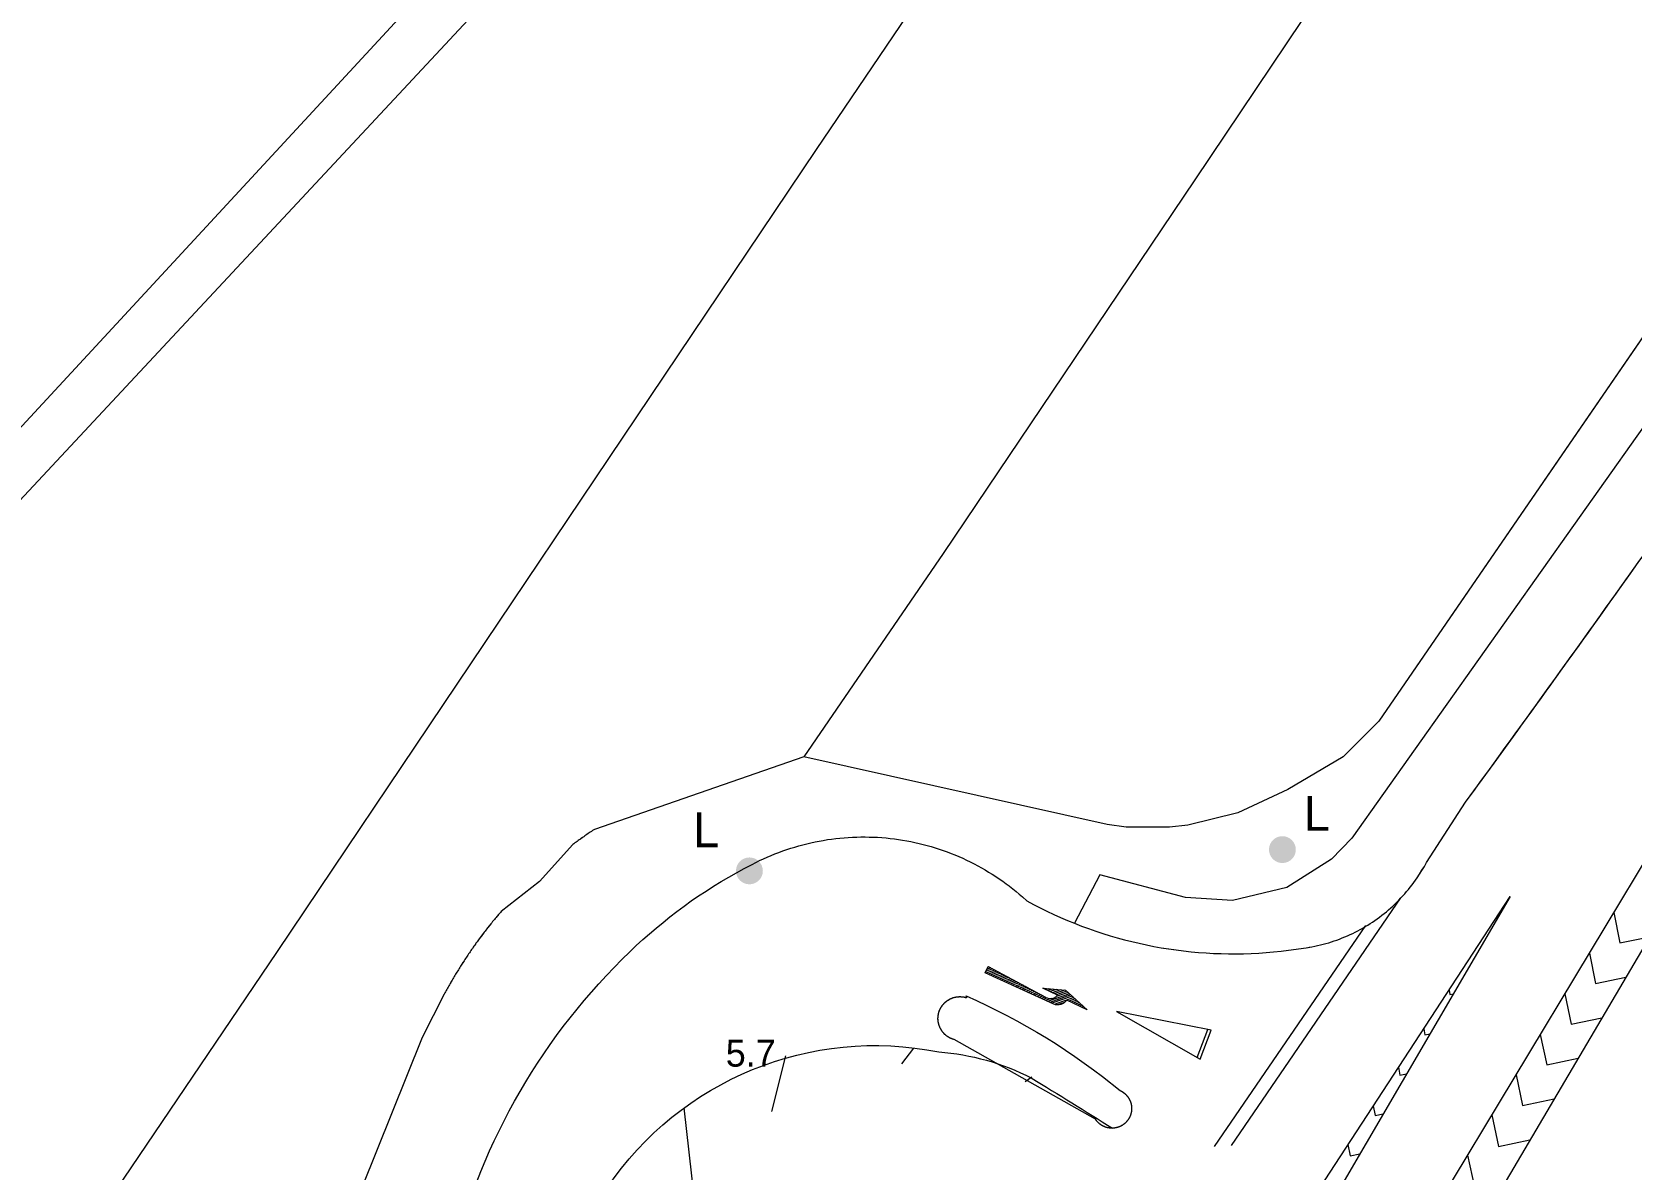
# Model space of a CAD drawing. Header units: millimetres. Extents: x 833924389 to 835767163, y 817400000 to 818811854.
# Drawn here: x 834274033 to 834333596, y 818272691 to 818315048 of the extents above; entities that cross this region are included whole.
import ezdxf
from ezdxf.enums import TextEntityAlignment as Align

# ---------------------------------------------------------------- set-up
doc = ezdxf.new("R2010")
doc.units = ezdxf.units.MM
doc.header["$LTSCALE"] = 10
doc.header["$MEASUREMENT"] = 0
doc.layers.add('01_Base_Plan', color=5, linetype='Continuous', lineweight=5)
doc.styles.add('11NW23D$0$Style-ENGINEERING', font='ENGINEERING.shx')
doc.styles.add('11NW23D$0$Style-WORKING', font='WORKING.shx')

# ---------------------------------------------------------------- blocks, each defined once
blk = doc.blocks.new('*U318')
at = {"color": 0, "linetype": 'ByBlock', "lineweight": -2}
for p, q in [((25.304, 17.543), (25.412, 17.652)), ((25.318, 17.539), (25.431, 17.652)), ((25.331, 17.535), (25.449, 17.653)), ((25.345, 17.531), (25.467, 17.653)), ((25.35, 17.607), (25.388, 17.645)), ((25.453, 17.622), (25.485, 17.654)), ((25.48, 17.631), (25.503, 17.654)), ((25.498, 17.632), (25.521, 17.654)), ((25.515, 17.631), (25.539, 17.655)), ((25.532, 17.63), (25.557, 17.655)), ((25.549, 17.629), (25.575, 17.655)), ((25.566, 17.629), (25.593, 17.656)), ((25.583, 17.628), (25.611, 17.656)), ((25.6, 17.627), (25.629, 17.657)), ((25.617, 17.626), (25.647, 17.657)), ((25.634, 17.626), (25.665, 17.657)), ((25.651, 17.625), (25.683, 17.658)), ((25.667, 17.624), (25.701, 17.658)), ((25.684, 17.623), (25.719, 17.658)), ((25.701, 17.623), (25.737, 17.659)), ((25.718, 17.622), (25.755, 17.659)), ((25.735, 17.621), (25.774, 17.659)), ((25.752, 17.62), (25.792, 17.66)), ((25.769, 17.62), (25.81, 17.66)), ((25.786, 17.619), (25.828, 17.661)), ((25.803, 17.618), (25.846, 17.661)), ((25.82, 17.617), (25.864, 17.661)), ((25.837, 17.617), (25.882, 17.662)), ((25.854, 17.616), (25.9, 17.662)), ((25.871, 17.615), (25.918, 17.662)), ((25.887, 17.614), (25.936, 17.663)), ((25.904, 17.614), (25.954, 17.663)), ((25.921, 17.613), (25.972, 17.664)), ((25.938, 17.612), (25.979, 17.653)), ((25.955, 17.611), (25.979, 17.635)), ((25.182, 17.58), (25.184, 17.582)), ((25.195, 17.576), (25.201, 17.582)), ((25.209, 17.572), (25.219, 17.582)), ((25.222, 17.568), (25.237, 17.582)), ((25.236, 17.564), (25.254, 17.582)), ((25.25, 17.56), (25.272, 17.582)), ((25.263, 17.556), (25.29, 17.582)), ((25.277, 17.552), (25.307, 17.582)), ((25.29, 17.548), (25.325, 17.582)), ((25.358, 17.527), (25.425, 17.594)), ((25.372, 17.523), (25.429, 17.58)), ((25.39, 17.523), (25.447, 17.58)), ((25.418, 17.534), (25.464, 17.58)), ((25.447, 17.545), (25.482, 17.58)), ((25.475, 17.555), (25.5, 17.58)), ((25.503, 17.566), (25.517, 17.58)), ((25.532, 17.577), (25.535, 17.58)), ((25.972, 17.611), (25.979, 17.617))]:
    blk.add_line(p, q, dxfattribs=at)
blk = doc.blocks.new('Scheme$0$RM1115')
at = {"color": 0, "linetype": 'ByBlock', "lineweight": -2}
for p, q in [((0.696, 0), (-0.013, 0.115)), ((-0.013, 0.115), (-0.013, -0.115)), ((0.013, 0.111), (0.013, -0.111)), ((-0.013, -0.115), (0.696, 0))]:
    blk.add_line(p, q, dxfattribs=at)
blk = doc.blocks.new('11NW23D$0$UTILP')
at = {"layer": '01_Base_Plan', "linetype": 'Continuous'}
h = blk.add_hatch(color=256, dxfattribs=at)
edge = h.paths.add_edge_path()
edge.add_arc((0, 0), 0.5, 0, 360)

msp = doc.modelspace()

# ---------------------------------------------------------------- linework, layer by layer
at = {"layer": '01_Base_Plan'}
for p, q in [((834313587, 818250212), (834339288, 818292835)), ((834340484, 818291943), (834315224, 818249098)), ((834309200, 818252498), (834329061, 818282868)), ((834329061, 818282868), (834316420, 818261244)), ((834318685, 818273600), (834324994, 818282815)), ((834318054, 818273565), (834323687, 818281791)), ((834301575, 818274862), (834302094, 818276945)), ((834306417, 818276647), (834306866, 818277228)), ((834311011, 818275990), (834311255, 818276155)), ((834298686, 818271705), (834298315, 818275009))]:
    msp.add_line(p, q, dxfattribs=at)
at = {"layer": '01_Base_Plan', "linetype": 'Continuous'}
msp.add_line((834325950, 818284132), (834327403, 818286383), dxfattribs=at)
at = {"layer": '01_Base_Plan', "flags": 128}
for points in [[(834268773, 818295113), (834288293, 818316210), (834322729, 818353017), (834335741, 818366889), (834340515, 818372639), (834344643, 818379752), (834337318, 818382116), (834332358, 818384595), (834325191, 818374333), (834310813, 818353320), (834296302, 818333465), (834291130, 818336507), (834288200, 818338839), (834282474, 818330988), (834274379, 818319423), (834261535, 818301167)], [(834347550, 818378814), (834345969, 818374192), (834331466, 818352381), (834303224, 818310674), (834283156, 818280818), (834257647, 818243130), (834252195, 818238462), (834250661, 818238099)], [(834358902, 818375610), (834366352, 818373010), (834364563, 818370380), (834348526, 818347168), (834331126, 818321580), (834341449, 818314535), (834324167, 818289402), (834322848, 818288071), (834320789, 818286856), (834318917, 818285983), (834317057, 818285527), (834316381, 818285457), (834314763, 818285457), (834314063, 818285551), (834302768, 818288075)], [(834342235, 818371929), (834341993, 818371601), (834337091, 818365697), (834270118, 818293917), (834257539, 818279193), (834246691, 818268440), (834236409, 818268584), (834236405, 818266494), (834245936, 818266556), (834245996, 818257315)], [(834348526, 818347168), (834345076, 818344033), (834334933, 818335773), (834317319, 818309549), (834307952, 818295638), (834302768, 818288075), (834294967, 818285368)], [(834336145, 818303336), (834333776, 818300000), (834323161, 818285048), (834322403, 818284258), (834320740, 818283210), (834318725, 818282719), (834316980, 818282835), (834313786, 818283675), (834312842, 818281872)], [(834290740, 818272635), (834290900, 818273018), (834291066, 818273398), (834291239, 818273775), (834291419, 818274149), (834291605, 818274520), (834291797, 818274887), (834291996, 818275251), (834292201, 818275612), (834292412, 818275968), (834292631, 818276322), (834292854, 818276671), (834293084, 818277016), (834293320, 818277358), (834293562, 818277695), (834293810, 818278027), (834294063, 818278356), (834294322, 818278680), (834294587, 818278999), (834294857, 818279314), (834295133, 818279624), (834295414, 818279929), (834295700, 818280229), (834295992, 818280524), (834296288, 818280814), (834296528, 818281041), (834296771, 818281265), (834297018, 818281484), (834297269, 818281698), (834297523, 818281908), (834297782, 818282114), (834298043, 818282315), (834298308, 818282512), (834298577, 818282704), (834298849, 818282891), (834299124, 818283073), (834299402, 818283251), (834299684, 818283424), (834299968, 818283591), (834300255, 818283754), (834300545, 818283912), (834300838, 818284065), (834300977, 818284136), (834301117, 818284205), (834301258, 818284271), (834301401, 818284335), (834301544, 818284397), (834301689, 818284455), (834301835, 818284512), (834301981, 818284566), (834302129, 818284617), (834302277, 818284666), (834302426, 818284712), (834302576, 818284755), (834302727, 818284796), (834302879, 818284834), (834303031, 818284870), (834303183, 818284903), (834303337, 818284933), (834303490, 818284961), (834303644, 818284986), (834303799, 818285008), (834303954, 818285027), (834304109, 818285044), (834304265, 818285058), (834304421, 818285069), (834304577, 818285078), (834304733, 818285084), (834304889, 818285087), (834305045, 818285088), (834305201, 818285085), (834305357, 818285080), (834305513, 818285073), (834305669, 818285062), (834305825, 818285049), (834305980, 818285033), (834306135, 818285014), (834306290, 818284993), (834306444, 818284969), (834306598, 818284942), (834306751, 818284913), (834306904, 818284881), (834307057, 818284846), (834307208, 818284809), (834307359, 818284769), (834307509, 818284726), (834307659, 818284681), (834307808, 818284633), (834307955, 818284583), (834308102, 818284530), (834308248, 818284474), (834308393, 818284416), (834308537, 818284355), (834308680, 818284292), (834308822, 818284227), (834308962, 818284159), (834309102, 818284088), (834309240, 818284015), (834309377, 818283940), (834309512, 818283862), (834309646, 818283782), (834309779, 818283699), (834309910, 818283615), (834310040, 818283528), (834310168, 818283438), (834310295, 818283347), (834310406, 818283263), (834310419, 818283253), (834310543, 818283157), (834310664, 818283060), (834310784, 818282959), (834310902, 818282857), (834311070, 818282706), (834311317, 818282574), (834311566, 818282446), (834311817, 818282322), (834312070, 818282203), (834312326, 818282088), (834312583, 818281978), (834312842, 818281872), (834313103, 818281771), (834313366, 818281674), (834313631, 818281582), (834313897, 818281495), (834314164, 818281412), (834314433, 818281334), (834314703, 818281261), (834314975, 818281192), (834315247, 818281128), (834315521, 818281069), (834315796, 818281015), (834316071, 818280965), (834316348, 818280920), (834316625, 818280881), (834316902, 818280846), (834317181, 818280815), (834317460, 818280790), (834317739, 818280770), (834318018, 818280754), (834318298, 818280743), (834318578, 818280738), (834318858, 818280737), (834319138, 818280741), (834319418, 818280750), (834319698, 818280763), (834319977, 818280782), (834320256, 818280806), (834320534, 818280834), (834320812, 818280867), (834321090, 818280905), (834321367, 818280948), (834321472, 818280963), (834321682, 818280999), (834321787, 818281020), (834321891, 818281043), (834321995, 818281067), (834322098, 818281093), (834322201, 818281121), (834322304, 818281151), (834322406, 818281183), (834322507, 818281216), (834322608, 818281251), (834322708, 818281288), (834322807, 818281327), (834322906, 818281367), (834323004, 818281409), (834323101, 818281453), (834323198, 818281499), (834323293, 818281546), (834323388, 818281594), (834323482, 818281645), (834323575, 818281697), (834323667, 818281751), (834323759, 818281806), (834323849, 818281863), (834323938, 818281921), (834324026, 818281981), (834324113, 818282043), (834324199, 818282106), (834324284, 818282170), (834324368, 818282237), (834324451, 818282304), (834324532, 818282373), (834324612, 818282443), (834324691, 818282515), (834324769, 818282588), (834324845, 818282662), (834324920, 818282738), (834324994, 818282815), (834325067, 818282893), (834325138, 818282973), (834325207, 818283054), (834325275, 818283136), (834325342, 818283219), (834325408, 818283303), (834325534, 818283475), (834325595, 818283563), (834325687, 818283703), (834325777, 818283845), (834325865, 818283988), (834325950, 818284132), (834327403, 818286383), (834327580, 818286626), (834327757, 818286868), (834327933, 818287111), (834328110, 818287353), (834328286, 818287596), (834328463, 818287838), (834329343, 818289053), (834329519, 818289295), (834329695, 818289539), (834330047, 818290025), (834330222, 818290268), (834330398, 818290511), (834330573, 818290755), (834330749, 818290998), (834330924, 818291241), (834331099, 818291485), (834331275, 818291728), (834331625, 818292216), (834331800, 818292459), (834331975, 818292703), (834332149, 818292947), (834332499, 818293435), (834332673, 818293679), (834332848, 818293923), (834333022, 818294167), (834333197, 818294411), (834333545, 818294899), (834333719, 818295144)], [(834294967, 818285368), (834294942, 818285351), (834294900, 818285323), (834294859, 818285295), (834294817, 818285267), (834294735, 818285211), (834294693, 818285182), (834294652, 818285154), (834294611, 818285125), (834294570, 818285097), (834294530, 818285068), (834294448, 818285010), (834294408, 818284980), (834294367, 818284951), (834294327, 818284922), (834294286, 818284892), (834294246, 818284862), (834294206, 818284833), (834294166, 818284803), (834292931, 818283429), (834291502, 818282318), (834291469, 818282280), (834291437, 818282242), (834291404, 818282204), (834291340, 818282128), (834291308, 818282089), (834291276, 818282051), (834291244, 818282012), (834291212, 818281974), (834291180, 818281935), (834291149, 818281896), (834291117, 818281857), (834290993, 818281701), (834290962, 818281661), (834290931, 818281622), (834290901, 818281582), (834290870, 818281543), (834290660, 818281263), (834290631, 818281222), (834290601, 818281182), (834290572, 818281142), (834290514, 818281060), (834290485, 818281020), (834290427, 818280938), (834290399, 818280897), (834290370, 818280856), (834290342, 818280814), (834290314, 818280773), (834290285, 818280732), (834290257, 818280690), (834290230, 818280649), (834290202, 818280607), (834290174, 818280566), (834290147, 818280524), (834290119, 818280482), (834289984, 818280272), (834289958, 818280229), (834289931, 818280187), (834289905, 818280144), (834289879, 818280102), (834289852, 818280059), (834289826, 818280017), (834289800, 818279974), (834289775, 818279931), (834289749, 818279888), (834289724, 818279845), (834289698, 818279802), (834289673, 818279759), (834289648, 818279715), (834289598, 818279629), (834289573, 818279585), (834289549, 818279542), (834289524, 818279498), (834289500, 818279455), (834289476, 818279411), (834289451, 818279367), (834289427, 818279323), (834289404, 818279279), (834289380, 818279235), (834288560, 818277628), (834286303, 818272003)], [(834332918, 818282271), (834333148, 818281148), (834334254, 818281375)], [(834332008, 818280762), (834332239, 818279634), (834333364, 818279865)], [(834332008, 818280762), (834332239, 818279634), (834333364, 818279865)], [(834326786, 818279389), (834326817, 818279228), (834326948, 818279253)], [(834326786, 818279389), (834326817, 818279228), (834326948, 818279253)], [(834308804, 818279169), (834309189, 818278997), (834309572, 818278818), (834309952, 818278632), (834310328, 818278440), (834310701, 818278242), (834311070, 818278036), (834311436, 818277825), (834311797, 818277607), (834312156, 818277383), (834312510, 818277152), (834312860, 818276916), (834313205, 818276673), (834313547, 818276424), (834313884, 818276170), (834314542, 818275645), (834314554, 818275640), (834314565, 818275634), (834314577, 818275628), (834314588, 818275622), (834314599, 818275616), (834314610, 818275610), (834314643, 818275589), (834314653, 818275582), (834314664, 818275575), (834314714, 818275535), (834314723, 818275527), (834314733, 818275518), (834314742, 818275509), (834314760, 818275491), (834314769, 818275482), (834314778, 818275473), (834314787, 818275463), (834314803, 818275443), (834314811, 818275434), (834314819, 818275424), (834314827, 818275413), (834314834, 818275403), (834314841, 818275392), (834314848, 818275382), (834314869, 818275349), (834314875, 818275338), (834314881, 818275327), (834314887, 818275316), (834314893, 818275304), (834314899, 818275293), (834314909, 818275269), (834314914, 818275258), (834314919, 818275246), (834314923, 818275234), (834314928, 818275222), (834314932, 818275210), (834314936, 818275197), (834314939, 818275185), (834314943, 818275173), (834314946, 818275160), (834314952, 818275136), (834314955, 818275123), (834314957, 818275110), (834314959, 818275098), (834314961, 818275085), (834314963, 818275073), (834314964, 818275060), (834314966, 818275047), (834314967, 818275034), (834314968, 818275022), (834314968, 818275009), (834314969, 818274996), (834314969, 818274970), (834314968, 818274958), (834314968, 818274945), (834314966, 818274919), (834314965, 818274907), (834314964, 818274894), (834314962, 818274881), (834314960, 818274869), (834314956, 818274843), (834314953, 818274831), (834314951, 818274818), (834314948, 818274806), (834314945, 818274793), (834314941, 818274781), (834314938, 818274769), (834314934, 818274757), (834314930, 818274744), (834314926, 818274732), (834314921, 818274720), (834314917, 818274708), (834314912, 818274697), (834314902, 818274673), (834314896, 818274662), (834314890, 818274650), (834314885, 818274639), (834314879, 818274627), (834314872, 818274616), (834314866, 818274605), (834314859, 818274594), (834314852, 818274584), (834314838, 818274562), (834314831, 818274552), (834314823, 818274542), (834314816, 818274531), (834314808, 818274521), (834314800, 818274511), (834314791, 818274502), (834314783, 818274492), (834314774, 818274483), (834314765, 818274473), (834314757, 818274464), (834314747, 818274455), (834314738, 818274446), (834314729, 818274438), (834314719, 818274429), (834314710, 818274421), (834314700, 818274412), (834314690, 818274404), (834314680, 818274397), (834314669, 818274389), (834314659, 818274381), (834314649, 818274374), (834314638, 818274367), (834314616, 818274353), (834314605, 818274347), (834314594, 818274341), (834314583, 818274334), (834314572, 818274328), (834314560, 818274323), (834314549, 818274317), (834314525, 818274307), (834314514, 818274302), (834314490, 818274292), (834314466, 818274284), (834314453, 818274280), (834314441, 818274276), (834314417, 818274270), (834314404, 818274267), (834314392, 818274264), (834314379, 818274261), (834314367, 818274259), (834314341, 818274255), (834314329, 818274253), (834314316, 818274251), (834314290, 818274249), (834314278, 818274248), (834314265, 818274248), (834314252, 818274247), (834314214, 818274247), (834314175, 818274250), (834314163, 818274251), (834314150, 818274252), (834314137, 818274254), (834314125, 818274256), (834314099, 818274260), (834314087, 818274262), (834314074, 818274265), (834314050, 818274271), (834314037, 818274275), (834314025, 818274278), (834313989, 818274290), (834313977, 818274295), (834313965, 818274299), (834313929, 818274314), (834313918, 818274320), (834313906, 818274326), (834313895, 818274331), (834313884, 818274337), (834313873, 818274344), (834313861, 818274350), (834313851, 818274357), (834313818, 818274378), (834313808, 818274385), (834313788, 818274401), (834313778, 818274408), (834313768, 818274417), (834313748, 818274433), (834313739, 818274442), (834313729, 818274451), (834313720, 818274460), (834313711, 818274469), (834313702, 818274478), (834313694, 818274487), (834313685, 818274497), (834313677, 818274507), (834313669, 818274516), (834313653, 818274536), (834313645, 818274547), (834313638, 818274557), (834313631, 818274568), (834313618, 818274586), (834308358, 818277547), (834308344, 818277551), (834308331, 818277555), (834308317, 818277560), (834308304, 818277564), (834308290, 818277569), (834308264, 818277579), (834308212, 818277603), (834308200, 818277609), (834308187, 818277616), (834308175, 818277623), (834308162, 818277630), (834308138, 818277644), (834308114, 818277660), (834308103, 818277668), (834308091, 818277676), (834308080, 818277685), (834308069, 818277693), (834308047, 818277711), (834308036, 818277721), (834308026, 818277730), (834308015, 818277740), (834307975, 818277780), (834307966, 818277791), (834307956, 818277801), (834307947, 818277812), (834307938, 818277823), (834307930, 818277834), (834307921, 818277846), (834307913, 818277857), (834307904, 818277869), (834307896, 818277880), (834307889, 818277892), (834307881, 818277904), (834307874, 818277916), (834307867, 818277929), (834307853, 818277953), (834307847, 818277966), (834307840, 818277979), (834307828, 818278005), (834307818, 818278031), (834307812, 818278044), (834307808, 818278057), (834307803, 818278071), (834307798, 818278084), (834307794, 818278098), (834307790, 818278111), (834307787, 818278125), (834307783, 818278139), (834307780, 818278153), (834307777, 818278166), (834307774, 818278180), (834307772, 818278194), (834307769, 818278208), (834307767, 818278222), (834307766, 818278236), (834307764, 818278250), (834307763, 818278265), (834307760, 818278307), (834307760, 818278350), (834307761, 818278364), (834307761, 818278378), (834307762, 818278392), (834307764, 818278406), (834307765, 818278420), (834307773, 818278476), (834307785, 818278532), (834307789, 818278545), (834307797, 818278573), (834307801, 818278586), (834307806, 818278600), (834307821, 818278639), (834307827, 818278652), (834307832, 818278665), (834307838, 818278678), (834307844, 818278691), (834307851, 818278704), (834307857, 818278716), (834307864, 818278729), (834307871, 818278741), (834307879, 818278753), (834307886, 818278765), (834307910, 818278801), (834307918, 818278812), (834307927, 818278823), (834307935, 818278835), (834307944, 818278846), (834307953, 818278856), (834307963, 818278867), (834307972, 818278878), (834307982, 818278888), (834307991, 818278898), (834308001, 818278908), (834308012, 818278918), (834308032, 818278938), (834308076, 818278974), (834308087, 818278982), (834308099, 818278991), (834308110, 818278999), (834308134, 818279015), (834308170, 818279036), (834308183, 818279043), (834308195, 818279050), (834308208, 818279057), (834308234, 818279069), (834308246, 818279075), (834308260, 818279080), (834308273, 818279086), (834308299, 818279096), (834308313, 818279100), (834308326, 818279105), (834308340, 818279109), (834308353, 818279113), (834308367, 818279116), (834308381, 818279120), (834308394, 818279123), (834308422, 818279129), (834308436, 818279131), (834308450, 818279134), (834308464, 818279136), (834308478, 818279137), (834308492, 818279139), (834308507, 818279140), (834308549, 818279143), (834308592, 818279143), (834308662, 818279138), (834308718, 818279130), (834308760, 818279121), (834308774, 818279117), (834308787, 818279114), (834308815, 818279106), (834308828, 818279101), (834308804, 818279169)], [(834331098, 818279252), (834331330, 818278121), (834332474, 818278356)], [(834331098, 818279252), (834331330, 818278121), (834332474, 818278356)], [(834325845, 818277951), (834325888, 818277726), (834326076, 818277763)], [(834325845, 818277951), (834325888, 818277726), (834326076, 818277763)], [(834330181, 818277732), (834330421, 818276607), (834331590, 818276857)], [(834330181, 818277732), (834330421, 818276607), (834331590, 818276857)], [(834324904, 818276512), (834324959, 818276225), (834325205, 818276272)], [(834324904, 818276512), (834324959, 818276225), (834325205, 818276272)], [(834329278, 818276235), (834329523, 818275087), (834330693, 818275336)], [(834329278, 818276235), (834329523, 818275087), (834330693, 818275336)], [(834323963, 818275073), (834324031, 818274723), (834324334, 818274781)], [(834323963, 818275073), (834324031, 818274723), (834324334, 818274781)], [(834328376, 818274739), (834328626, 818273566), (834329797, 818273816)], [(834328376, 818274739), (834328626, 818273566), (834329797, 818273816)], [(834323023, 818273635), (834323102, 818273222), (834323462, 818273291)], [(834323023, 818273635), (834323102, 818273222), (834323462, 818273291)], [(834327473, 818273242), (834327728, 818272046), (834328901, 818272296)]]:
    msp.add_lwpolyline(points, dxfattribs=at)
at = {"layer": '01_Base_Plan', "linetype": 'Continuous', "flags": 128}
for points in [[(834358902, 818375610), (834366352, 818373010), (834364563, 818370380), (834348526, 818347168), (834331126, 818321580), (834341449, 818314535), (834324167, 818289402), (834322848, 818288071), (834320789, 818286856), (834318917, 818285983), (834317057, 818285527), (834316381, 818285457), (834314763, 818285457), (834314063, 818285551), (834302768, 818288075)], [(834348526, 818347168), (834345076, 818344033), (834334933, 818335773), (834317319, 818309549), (834307952, 818295638), (834302768, 818288075), (834294967, 818285368)], [(834338996, 818310968), (834324167, 818289402)], [(834336145, 818303336), (834333776, 818300000), (834323161, 818285048), (834322403, 818284258), (834320740, 818283210), (834318725, 818282719), (834316980, 818282835), (834313786, 818283675), (834312842, 818281872)], [(834336145, 818303336), (834333776, 818300000), (834323161, 818285048), (834322403, 818284258), (834320740, 818283210), (834318725, 818282719), (834316980, 818282835), (834313786, 818283675), (834312842, 818281872)], [(834290740, 818272635), (834290900, 818273018), (834291066, 818273398), (834291239, 818273775), (834291419, 818274149), (834291605, 818274520), (834291797, 818274887), (834291996, 818275251), (834292201, 818275612), (834292412, 818275968), (834292631, 818276322), (834292854, 818276671), (834293084, 818277016), (834293320, 818277358), (834293562, 818277695), (834293810, 818278027), (834294063, 818278356), (834294322, 818278680), (834294587, 818278999), (834294857, 818279314), (834295133, 818279624), (834295414, 818279929), (834295700, 818280229), (834295992, 818280524), (834296288, 818280814), (834296528, 818281041), (834296771, 818281265), (834297018, 818281484), (834297269, 818281698), (834297523, 818281908), (834297782, 818282114), (834298043, 818282315), (834298308, 818282512), (834298577, 818282704), (834298849, 818282891), (834299124, 818283073), (834299402, 818283251), (834299684, 818283424), (834299968, 818283591), (834300255, 818283754), (834300545, 818283912), (834300838, 818284065), (834300977, 818284136), (834301117, 818284205), (834301258, 818284271), (834301401, 818284335), (834301544, 818284397), (834301689, 818284455), (834301835, 818284512), (834301981, 818284566), (834302129, 818284617), (834302277, 818284666), (834302426, 818284712), (834302576, 818284755), (834302727, 818284796), (834302879, 818284834), (834303031, 818284870), (834303183, 818284903), (834303337, 818284933), (834303490, 818284961), (834303644, 818284986), (834303799, 818285008), (834303954, 818285027), (834304109, 818285044), (834304265, 818285058), (834304421, 818285069), (834304577, 818285078), (834304733, 818285084), (834304889, 818285087), (834305045, 818285088), (834305201, 818285085), (834305357, 818285080), (834305513, 818285073), (834305669, 818285062), (834305825, 818285049), (834305980, 818285033), (834306135, 818285014), (834306290, 818284993), (834306444, 818284969), (834306598, 818284942), (834306751, 818284913), (834306904, 818284881), (834307057, 818284846), (834307208, 818284809), (834307359, 818284769), (834307509, 818284726), (834307659, 818284681), (834307808, 818284633), (834307955, 818284583), (834308102, 818284530), (834308248, 818284474), (834308393, 818284416), (834308537, 818284355), (834308680, 818284292), (834308822, 818284227), (834308962, 818284159), (834309102, 818284088), (834309240, 818284015), (834309377, 818283940), (834309512, 818283862), (834309646, 818283782), (834309779, 818283699), (834309910, 818283615), (834310040, 818283528), (834310168, 818283438), (834310295, 818283347), (834310406, 818283263), (834310419, 818283253), (834310543, 818283157), (834310664, 818283060), (834310784, 818282959), (834310902, 818282857), (834311070, 818282706), (834311317, 818282574), (834311566, 818282446), (834311817, 818282322), (834312070, 818282203), (834312326, 818282088), (834312583, 818281978), (834312842, 818281872), (834313103, 818281771), (834313366, 818281674), (834313631, 818281582), (834313897, 818281495), (834314164, 818281412), (834314433, 818281334), (834314703, 818281261), (834314975, 818281192), (834315247, 818281128), (834315521, 818281069), (834315796, 818281015), (834316071, 818280965), (834316348, 818280920), (834316625, 818280881), (834316902, 818280846), (834317181, 818280815), (834317460, 818280790), (834317739, 818280770), (834318018, 818280754), (834318298, 818280743), (834318578, 818280738), (834318858, 818280737), (834319138, 818280741), (834319418, 818280750), (834319698, 818280763), (834319977, 818280782), (834320256, 818280806), (834320534, 818280834), (834320812, 818280867), (834321090, 818280905), (834321367, 818280948), (834321472, 818280963), (834321577, 818280981), (834321682, 818280999), (834321787, 818281020), (834321891, 818281043), (834321995, 818281067), (834322098, 818281093), (834322201, 818281121), (834322304, 818281151), (834322406, 818281183), (834322507, 818281216), (834322608, 818281251), (834322708, 818281288), (834322807, 818281327), (834322906, 818281367), (834323004, 818281409), (834323101, 818281453), (834323198, 818281499), (834323293, 818281546), (834323388, 818281594), (834323482, 818281645), (834323575, 818281697), (834323667, 818281751), (834323759, 818281806), (834323849, 818281863), (834323938, 818281921), (834324026, 818281981), (834324113, 818282043), (834324199, 818282106), (834324284, 818282170), (834324368, 818282237), (834324451, 818282304), (834324532, 818282373), (834324612, 818282443), (834324691, 818282515), (834324769, 818282588), (834324845, 818282662), (834324920, 818282738), (834324994, 818282815), (834325067, 818282893), (834325138, 818282973), (834325207, 818283054), (834325275, 818283136), (834325342, 818283219), (834325408, 818283303), (834325471, 818283389), (834325534, 818283475), (834325595, 818283563), (834325687, 818283703), (834325777, 818283845), (834325865, 818283988), (834325950, 818284132), (834327403, 818286383), (834327580, 818286626), (834327757, 818286868), (834327933, 818287111), (834328110, 818287353), (834328286, 818287596), (834328463, 818287838), (834328639, 818288081), (834328815, 818288324), (834328991, 818288567), (834329167, 818288810), (834329343, 818289053), (834329519, 818289295), (834329695, 818289539), (834329871, 818289782), (834330047, 818290025), (834330222, 818290268), (834330398, 818290511), (834330573, 818290755), (834330749, 818290998), (834330924, 818291241), (834331099, 818291485), (834331275, 818291728), (834331450, 818291972), (834331625, 818292216), (834331800, 818292459), (834331975, 818292703), (834332149, 818292947), (834332324, 818293191), (834332499, 818293435), (834332673, 818293679), (834332848, 818293923), (834333022, 818294167), (834333197, 818294411), (834333371, 818294655), (834333545, 818294899), (834333719, 818295144)], [(834324167, 818289402), (834322848, 818288071)], [(834322848, 818288071), (834320789, 818286856)], [(834320789, 818286856), (834318917, 818285983)], [(834318917, 818285983), (834317057, 818285527)], [(834294967, 818285368), (834294942, 818285351), (834294900, 818285323), (834294859, 818285295), (834294817, 818285267), (834294776, 818285239), (834294735, 818285211), (834294693, 818285182), (834294652, 818285154), (834294611, 818285125), (834294570, 818285097), (834294530, 818285068), (834294489, 818285039), (834294448, 818285010), (834294408, 818284980), (834294367, 818284951), (834294327, 818284922), (834294286, 818284892), (834294246, 818284862), (834294206, 818284833), (834294166, 818284803), (834292931, 818283429), (834291502, 818282318), (834291469, 818282280), (834291437, 818282242), (834291404, 818282204), (834291372, 818282166), (834291340, 818282128), (834291308, 818282089), (834291276, 818282051), (834291244, 818282012), (834291212, 818281974), (834291180, 818281935), (834291149, 818281896), (834291117, 818281857), (834291086, 818281818), (834291055, 818281779), (834291024, 818281740), (834290993, 818281701), (834290962, 818281661), (834290931, 818281622), (834290901, 818281582), (834290870, 818281543), (834290840, 818281503), (834290810, 818281463), (834290780, 818281423), (834290750, 818281383), (834290720, 818281343), (834290690, 818281303), (834290660, 818281263), (834290631, 818281222), (834290601, 818281182), (834290572, 818281142), (834290543, 818281101), (834290514, 818281060), (834290485, 818281020), (834290456, 818280979), (834290427, 818280938), (834290399, 818280897), (834290370, 818280856), (834290342, 818280814), (834290314, 818280773), (834290285, 818280732), (834290257, 818280690), (834290230, 818280649), (834290202, 818280607), (834290174, 818280566), (834290147, 818280524), (834290119, 818280482), (834290092, 818280440), (834290065, 818280398), (834290038, 818280356), (834290011, 818280314), (834289984, 818280272), (834289958, 818280229), (834289931, 818280187), (834289905, 818280144), (834289879, 818280102), (834289852, 818280059), (834289826, 818280017), (834289800, 818279974), (834289775, 818279931), (834289749, 818279888), (834289724, 818279845), (834289698, 818279802), (834289673, 818279759), (834289648, 818279715), (834289623, 818279672), (834289598, 818279629), (834289573, 818279585), (834289549, 818279542), (834289524, 818279498), (834289500, 818279455), (834289476, 818279411), (834289451, 818279367), (834289427, 818279323), (834289404, 818279279), (834289380, 818279235), (834288560, 818277628), (834286303, 818272003)], [(834316381, 818285457), (834315572, 818285457)], [(834317057, 818285527), (834316381, 818285457)], [(834302129, 818284617), (834302277, 818284666)], [(834302277, 818284666), (834302426, 818284712)], [(834302426, 818284712), (834302576, 818284755)], [(834302576, 818284755), (834302727, 818284796), (834302879, 818284834)], [(834302879, 818284834), (834303031, 818284870)], [(834303031, 818284870), (834303183, 818284903)], [(834303183, 818284903), (834303336, 818284933)], [(834303336, 818284933), (834303490, 818284961)], [(834303490, 818284961), (834303644, 818284986)], [(834303644, 818284986), (834303799, 818285008)], [(834303799, 818285008), (834303954, 818285027)], [(834303954, 818285027), (834304109, 818285044)], [(834304109, 818285044), (834304265, 818285058)], [(834304265, 818285058), (834304421, 818285069)], [(834304421, 818285069), (834304577, 818285078)], [(834305201, 818285085), (834305357, 818285080)], [(834305825, 818285049), (834305980, 818285033)], [(834305980, 818285033), (834306135, 818285014)], [(834306290, 818284993), (834306444, 818284969)], [(834306444, 818284969), (834306598, 818284942)], [(834306598, 818284942), (834306751, 818284913), (834306904, 818284881)], [(834306904, 818284881), (834307057, 818284846)], [(834307057, 818284846), (834307208, 818284809)], [(834307208, 818284809), (834307359, 818284769)], [(834307359, 818284769), (834307509, 818284726)], [(834307509, 818284726), (834307659, 818284681)], [(834307659, 818284681), (834307808, 818284633), (834307955, 818284583), (834308102, 818284530), (834308248, 818284474), (834308393, 818284416), (834308537, 818284355), (834308680, 818284292), (834308822, 818284227), (834308962, 818284158), (834309102, 818284088), (834309240, 818284015), (834309377, 818283940), (834309512, 818283862), (834309646, 818283782), (834309779, 818283699), (834309910, 818283615), (834310040, 818283528), (834310168, 818283438), (834310294, 818283347), (834310406, 818283263), (834310419, 818283253), (834310543, 818283157), (834310664, 818283059), (834310784, 818282959), (834310902, 818282857), (834311070, 818282706), (834311317, 818282574), (834311566, 818282446), (834311817, 818282322), (834312070, 818282203), (834312326, 818282088), (834312583, 818281978), (834312842, 818281872)], [(834300977, 818284136), (834301117, 818284205), (834301258, 818284271), (834301401, 818284335), (834301544, 818284397)], [(834301544, 818284397), (834301689, 818284455)], [(834301689, 818284455), (834301835, 818284512)], [(834301835, 818284512), (834301981, 818284566)], [(834301981, 818284566), (834302129, 818284617)], [(834312842, 818281872), (834313103, 818281771), (834313366, 818281674), (834313631, 818281582), (834313897, 818281495), (834314164, 818281412), (834314433, 818281334), (834314703, 818281261), (834314975, 818281192), (834315247, 818281128), (834315521, 818281069), (834315796, 818281015), (834316071, 818280965), (834316347, 818280920), (834316625, 818280881), (834316902, 818280846), (834317181, 818280815), (834317460, 818280790), (834317739, 818280770), (834318018, 818280754), (834318298, 818280743), (834318578, 818280738), (834318858, 818280737), (834319138, 818280741), (834319418, 818280750), (834319698, 818280763), (834319977, 818280782), (834320256, 818280806), (834320534, 818280834), (834320812, 818280867), (834321090, 818280905), (834321366, 818280948), (834321472, 818280963), (834321577, 818280981), (834321682, 818280999), (834321787, 818281020), (834321891, 818281043), (834321995, 818281067), (834322098, 818281093), (834322201, 818281121), (834322304, 818281151), (834322406, 818281183), (834322507, 818281216), (834322608, 818281251), (834322708, 818281288), (834322807, 818281327), (834322906, 818281367), (834323004, 818281409), (834323101, 818281453), (834323198, 818281498), (834323293, 818281546), (834323388, 818281594), (834323482, 818281645), (834323575, 818281697), (834323667, 818281751), (834323758, 818281806), (834323849, 818281863), (834323938, 818281921), (834324026, 818281981), (834324113, 818282043), (834324199, 818282106), (834324284, 818282170), (834324368, 818282236), (834324451, 818282304), (834324532, 818282373), (834324612, 818282443), (834324691, 818282515), (834324769, 818282588), (834324845, 818282662), (834324920, 818282738), (834324994, 818282815), (834325067, 818282893), (834325138, 818282973), (834325207, 818283054), (834325275, 818283136), (834325342, 818283219), (834325408, 818283303), (834325471, 818283389), (834325534, 818283475), (834325594, 818283563), (834325687, 818283703), (834325777, 818283844), (834325865, 818283988), (834325950, 818284132)], [(834299684, 818283424), (834299968, 818283591), (834300255, 818283754)], [(834300255, 818283754), (834300545, 818283912)], [(834298577, 818282704), (834298849, 818282891), (834299124, 818283073), (834299402, 818283251), (834299684, 818283424)], [(834297523, 818281908), (834297781, 818282114), (834298043, 818282315)], [(834298043, 818282315), (834298308, 818282512), (834298577, 818282704)], [(834297018, 818281484), (834297269, 818281698), (834297523, 818281908)], [(834295992, 818280524), (834296288, 818280814), (834296528, 818281041), (834296771, 818281265), (834297018, 818281484)], [(834295414, 818279929), (834295700, 818280229), (834295992, 818280524)], [(834295133, 818279624), (834295414, 818279929)], [(834294322, 818278680), (834294587, 818278999), (834294857, 818279314)], [(834294857, 818279314), (834295133, 818279624)], [(834308804, 818279169), (834309189, 818278997), (834309572, 818278818), (834309952, 818278632), (834310328, 818278440), (834310701, 818278242), (834311070, 818278036), (834311436, 818277825), (834311797, 818277607), (834312155, 818277383), (834312510, 818277152), (834312860, 818276916), (834313205, 818276673), (834313547, 818276424), (834313884, 818276170), (834314542, 818275645), (834314554, 818275640), (834314565, 818275634), (834314577, 818275628), (834314588, 818275622), (834314599, 818275616), (834314610, 818275610), (834314621, 818275603), (834314632, 818275596), (834314643, 818275589), (834314653, 818275582), (834314664, 818275575), (834314674, 818275567), (834314684, 818275559), (834314694, 818275551), (834314704, 818275543), (834314714, 818275535), (834314723, 818275527), (834314733, 818275518), (834314742, 818275509), (834314751, 818275500), (834314760, 818275491), (834314769, 818275482), (834314778, 818275473), (834314786, 818275463), (834314795, 818275453), (834314803, 818275444), (834314811, 818275434), (834314819, 818275423), (834314827, 818275413), (834314834, 818275403), (834314841, 818275392), (834314848, 818275382), (834314855, 818275371), (834314862, 818275360), (834314869, 818275349), (834314875, 818275338), (834314881, 818275327), (834314887, 818275315), (834314893, 818275304), (834314898, 818275293), (834314904, 818275281), (834314909, 818275269), (834314914, 818275257), (834314919, 818275246), (834314923, 818275234), (834314928, 818275222), (834314932, 818275209), (834314936, 818275197), (834314939, 818275185), (834314943, 818275173), (834314946, 818275160), (834314949, 818275148), (834314952, 818275135), (834314955, 818275123), (834314957, 818275110), (834314959, 818275098), (834314961, 818275085), (834314963, 818275072), (834314964, 818275060), (834314966, 818275047), (834314967, 818275034), (834314967, 818275022), (834314968, 818275009), (834314969, 818274996), (834314969, 818274983), (834314969, 818274970), (834314968, 818274958), (834314968, 818274945), (834314967, 818274932), (834314966, 818274919), (834314965, 818274907), (834314964, 818274894), (834314962, 818274881), (834314960, 818274869), (834314958, 818274856), (834314956, 818274843), (834314953, 818274831), (834314951, 818274818), (834314948, 818274806), (834314945, 818274793), (834314941, 818274781), (834314938, 818274769), (834314934, 818274757), (834314930, 818274744), (834314926, 818274732), (834314921, 818274720), (834314917, 818274708), (834314912, 818274697), (834314907, 818274685), (834314902, 818274673), (834314896, 818274662), (834314890, 818274650), (834314885, 818274639), (834314879, 818274627), (834314872, 818274616), (834314866, 818274605), (834314859, 818274594), (834314852, 818274584), (834314845, 818274573), (834314838, 818274562), (834314831, 818274552), (834314823, 818274541), (834314816, 818274531), (834314808, 818274521), (834314799, 818274511), (834314791, 818274502), (834314783, 818274492), (834314774, 818274482), (834314765, 818274473), (834314757, 818274464), (834314747, 818274455), (834314738, 818274446), (834314729, 818274437), (834314719, 818274429), (834314710, 818274421), (834314700, 818274412), (834314690, 818274404), (834314680, 818274397), (834314669, 818274389), (834314659, 818274381), (834314649, 818274374), (834314638, 818274367), (834314627, 818274360), (834314616, 818274353), (834314605, 818274347), (834314594, 818274340), (834314583, 818274334), (834314572, 818274328), (834314560, 818274323), (834314549, 818274317), (834314537, 818274312), (834314525, 818274307), (834314514, 818274302), (834314502, 818274297), (834314490, 818274292), (834314478, 818274288), (834314466, 818274284), (834314453, 818274280), (834314441, 818274276), (834314429, 818274273), (834314417, 818274270), (834314404, 818274267), (834314392, 818274264), (834314379, 818274261), (834314367, 818274259), (834314354, 818274257), (834314341, 818274255), (834314329, 818274253), (834314316, 818274251), (834314303, 818274250), (834314290, 818274249), (834314278, 818274248), (834314265, 818274248), (834314252, 818274247), (834314239, 818274247), (834314227, 818274247), (834314214, 818274247), (834314201, 818274248), (834314188, 818274249), (834314175, 818274250), (834314163, 818274251), (834314150, 818274252), (834314137, 818274254), (834314125, 818274256), (834314112, 818274258), (834314099, 818274260), (834314087, 818274262), (834314074, 818274265), (834314062, 818274268), (834314050, 818274271), (834314037, 818274275), (834314025, 818274278), (834314013, 818274282), (834314001, 818274286), (834313988, 818274290), (834313976, 818274295), (834313965, 818274299), (834313953, 818274304), (834313941, 818274309), (834313929, 818274314), (834313918, 818274320), (834313906, 818274325), (834313895, 818274331), (834313884, 818274337), (834313872, 818274344), (834313861, 818274350), (834313851, 818274357), (834313840, 818274364), (834313829, 818274371), (834313818, 818274378), (834313808, 818274385), (834313798, 818274393), (834313787, 818274400), (834313777, 818274408), (834313768, 818274417), (834313758, 818274425), (834313748, 818274433), (834313739, 818274442), (834313729, 818274451), (834313720, 818274460), (834313711, 818274469), (834313702, 818274478), (834313694, 818274487), (834313685, 818274497), (834313677, 818274506), (834313669, 818274516), (834313661, 818274526), (834313653, 818274536), (834313645, 818274547), (834313638, 818274557), (834313630, 818274568), (834313618, 818274586), (834308358, 818277547), (834308344, 818277551), (834308331, 818277555), (834308317, 818277560), (834308304, 818277564), (834308290, 818277569), (834308277, 818277574), (834308264, 818277579), (834308251, 818277585), (834308238, 818277591), (834308225, 818277597), (834308212, 818277603), (834308200, 818277609), (834308187, 818277616), (834308175, 818277623), (834308162, 818277630), (834308150, 818277637), (834308138, 818277644), (834308126, 818277652), (834308114, 818277660), (834308103, 818277668), (834308091, 818277676), (834308080, 818277685), (834308069, 818277693), (834308058, 818277702), (834308047, 818277711), (834308036, 818277721), (834308025, 818277730), (834308015, 818277740), (834308005, 818277750), (834307995, 818277760), (834307985, 818277770), (834307975, 818277780), (834307966, 818277791), (834307956, 818277801), (834307947, 818277812), (834307938, 818277823), (834307929, 818277834), (834307921, 818277846), (834307913, 818277857), (834307904, 818277869), (834307896, 818277880), (834307889, 818277892), (834307881, 818277904), (834307874, 818277916), (834307867, 818277929), (834307860, 818277941), (834307853, 818277953), (834307847, 818277966), (834307840, 818277979), (834307834, 818277992), (834307828, 818278005), (834307823, 818278018), (834307817, 818278031), (834307812, 818278044), (834307807, 818278057), (834307803, 818278071), (834307798, 818278084), (834307794, 818278098), (834307790, 818278111), (834307787, 818278125), (834307783, 818278139), (834307780, 818278153), (834307777, 818278166), (834307774, 818278180), (834307772, 818278194), (834307769, 818278208), (834307767, 818278222), (834307766, 818278236), (834307764, 818278250), (834307763, 818278265), (834307762, 818278279), (834307761, 818278293), (834307760, 818278307), (834307760, 818278321), (834307760, 818278335), (834307760, 818278350), (834307761, 818278364), (834307761, 818278378), (834307762, 818278392), (834307764, 818278406), (834307765, 818278420), (834307767, 818278434), (834307769, 818278448), (834307771, 818278462), (834307773, 818278476), (834307776, 818278490), (834307779, 818278504), (834307782, 818278518), (834307785, 818278532), (834307789, 818278545), (834307793, 818278559), (834307797, 818278573), (834307801, 818278586), (834307806, 818278600), (834307811, 818278613), (834307816, 818278626), (834307821, 818278639), (834307826, 818278652), (834307832, 818278665), (834307838, 818278678), (834307844, 818278691), (834307851, 818278704), (834307857, 818278716), (834307864, 818278729), (834307871, 818278741), (834307879, 818278753), (834307886, 818278765), (834307894, 818278777), (834307902, 818278789), (834307910, 818278800), (834307918, 818278812), (834307927, 818278823), (834307935, 818278835), (834307944, 818278846), (834307953, 818278856), (834307962, 818278867), (834307972, 818278878), (834307982, 818278888), (834307991, 818278898), (834308001, 818278908), (834308012, 818278918), (834308022, 818278928), (834308032, 818278937), (834308043, 818278947), (834308054, 818278956), (834308065, 818278965), (834308076, 818278974), (834308087, 818278982), (834308099, 818278991), (834308110, 818278999), (834308122, 818279007), (834308134, 818279014), (834308146, 818279022), (834308158, 818279029), (834308170, 818279036), (834308183, 818279043), (834308195, 818279050), (834308208, 818279057), (834308221, 818279063), (834308233, 818279069), (834308246, 818279075), (834308259, 818279080), (834308273, 818279086), (834308286, 818279091), (834308299, 818279096), (834308313, 818279100), (834308326, 818279105), (834308340, 818279109), (834308353, 818279113), (834308367, 818279116), (834308381, 818279120), (834308394, 818279123), (834308408, 818279126), (834308422, 818279129), (834308436, 818279131), (834308450, 818279134), (834308464, 818279136), (834308478, 818279137), (834308492, 818279139), (834308506, 818279140), (834308521, 818279141), (834308535, 818279142), (834308549, 818279142), (834308563, 818279143), (834308577, 818279143), (834308591, 818279143), (834308606, 818279142), (834308620, 818279141), (834308634, 818279140), (834308648, 818279139), (834308662, 818279138), (834308676, 818279136), (834308690, 818279134), (834308704, 818279132), (834308718, 818279130), (834308732, 818279127), (834308746, 818279124), (834308760, 818279121), (834308774, 818279117), (834308787, 818279114), (834308801, 818279110), (834308815, 818279106), (834308828, 818279101), (834308804, 818279169)], [(834308804, 818279169), (834309189, 818278997), (834309572, 818278818), (834309952, 818278632), (834310328, 818278440), (834310701, 818278242), (834311070, 818278036), (834311436, 818277825), (834311797, 818277607), (834312156, 818277383), (834312510, 818277152), (834312860, 818276916), (834313205, 818276673), (834313547, 818276424), (834313884, 818276170), (834314542, 818275645), (834314554, 818275640), (834314565, 818275634), (834314577, 818275628), (834314588, 818275622), (834314599, 818275616), (834314610, 818275610), (834314621, 818275603), (834314632, 818275596), (834314643, 818275589), (834314653, 818275582), (834314664, 818275575), (834314674, 818275567), (834314684, 818275559), (834314694, 818275551), (834314704, 818275543), (834314714, 818275535), (834314723, 818275527), (834314733, 818275518), (834314742, 818275509), (834314751, 818275500), (834314760, 818275491), (834314769, 818275482), (834314778, 818275473), (834314787, 818275463), (834314795, 818275453), (834314803, 818275443), (834314811, 818275434), (834314819, 818275424), (834314827, 818275413), (834314834, 818275403), (834314841, 818275392), (834314848, 818275382), (834314855, 818275371), (834314862, 818275360), (834314869, 818275349), (834314875, 818275338), (834314881, 818275327), (834314887, 818275316), (834314893, 818275304), (834314899, 818275293), (834314904, 818275281), (834314909, 818275269), (834314914, 818275258), (834314919, 818275246), (834314923, 818275234), (834314928, 818275222), (834314932, 818275210), (834314936, 818275197), (834314939, 818275185), (834314943, 818275173), (834314946, 818275160), (834314949, 818275148), (834314952, 818275136), (834314955, 818275123), (834314957, 818275110), (834314959, 818275098), (834314961, 818275085), (834314963, 818275073), (834314964, 818275060), (834314966, 818275047), (834314967, 818275034), (834314968, 818275022), (834314968, 818275009), (834314969, 818274996), (834314969, 818274983), (834314969, 818274970), (834314968, 818274958), (834314968, 818274945), (834314967, 818274932), (834314966, 818274919), (834314965, 818274907), (834314964, 818274894), (834314962, 818274881), (834314960, 818274869), (834314958, 818274856), (834314956, 818274843), (834314953, 818274831), (834314951, 818274818), (834314948, 818274806), (834314945, 818274793), (834314941, 818274781), (834314938, 818274769), (834314934, 818274757), (834314930, 818274744), (834314926, 818274732), (834314921, 818274720), (834314917, 818274708), (834314912, 818274697), (834314907, 818274685), (834314902, 818274673), (834314896, 818274662), (834314890, 818274650), (834314885, 818274639), (834314879, 818274627), (834314872, 818274616), (834314866, 818274605), (834314859, 818274594), (834314852, 818274584), (834314845, 818274573), (834314838, 818274562), (834314831, 818274552), (834314823, 818274542), (834314816, 818274531), (834314808, 818274521), (834314800, 818274511), (834314791, 818274502), (834314783, 818274492), (834314774, 818274483), (834314765, 818274473), (834314757, 818274464), (834314747, 818274455), (834314738, 818274446), (834314729, 818274438), (834314719, 818274429), (834314710, 818274421), (834314700, 818274412), (834314690, 818274404), (834314680, 818274397), (834314669, 818274389), (834314659, 818274381), (834314649, 818274374), (834314638, 818274367), (834314627, 818274360), (834314616, 818274353), (834314605, 818274347), (834314594, 818274341), (834314583, 818274334), (834314572, 818274328), (834314560, 818274323), (834314549, 818274317), (834314537, 818274312), (834314525, 818274307), (834314514, 818274302), (834314502, 818274297), (834314490, 818274292), (834314478, 818274288), (834314466, 818274284), (834314453, 818274280), (834314441, 818274276), (834314429, 818274273), (834314417, 818274270), (834314404, 818274267), (834314392, 818274264), (834314379, 818274261), (834314367, 818274259), (834314354, 818274257), (834314341, 818274255), (834314329, 818274253), (834314316, 818274251), (834314303, 818274250), (834314290, 818274249), (834314278, 818274248), (834314265, 818274248), (834314252, 818274247), (834314239, 818274247), (834314227, 818274247), (834314214, 818274247), (834314201, 818274248), (834314188, 818274249), (834314175, 818274250), (834314163, 818274251), (834314150, 818274252), (834314137, 818274254), (834314125, 818274256), (834314112, 818274258), (834314099, 818274260), (834314087, 818274262), (834314074, 818274265), (834314062, 818274268), (834314050, 818274271), (834314037, 818274275), (834314025, 818274278), (834314013, 818274282), (834314001, 818274286), (834313989, 818274290), (834313977, 818274295), (834313965, 818274299), (834313953, 818274304), (834313941, 818274309), (834313929, 818274314), (834313918, 818274320), (834313906, 818274326), (834313895, 818274331), (834313884, 818274337), (834313873, 818274344), (834313861, 818274350), (834313851, 818274357), (834313840, 818274364), (834313829, 818274371), (834313818, 818274378), (834313808, 818274385), (834313798, 818274393), (834313788, 818274401), (834313778, 818274408), (834313768, 818274417), (834313758, 818274425), (834313748, 818274433), (834313739, 818274442), (834313729, 818274451), (834313720, 818274460), (834313711, 818274469), (834313702, 818274478), (834313694, 818274487), (834313685, 818274497), (834313677, 818274507), (834313669, 818274516), (834313661, 818274526), (834313653, 818274536), (834313645, 818274547), (834313638, 818274557), (834313631, 818274568), (834313618, 818274586), (834308358, 818277547), (834308344, 818277551), (834308331, 818277555), (834308317, 818277560), (834308304, 818277564), (834308290, 818277569), (834308277, 818277574), (834308264, 818277579), (834308251, 818277585), (834308238, 818277591), (834308225, 818277597), (834308212, 818277603), (834308200, 818277609), (834308187, 818277616), (834308175, 818277623), (834308162, 818277630), (834308150, 818277637), (834308138, 818277644), (834308126, 818277652), (834308114, 818277660), (834308103, 818277668), (834308091, 818277676), (834308080, 818277685), (834308069, 818277693), (834308058, 818277702), (834308047, 818277711), (834308036, 818277721), (834308026, 818277730), (834308015, 818277740), (834308005, 818277750), (834307995, 818277760), (834307985, 818277770), (834307975, 818277780), (834307966, 818277791), (834307956, 818277801), (834307947, 818277812), (834307938, 818277823), (834307930, 818277834), (834307921, 818277846), (834307913, 818277857), (834307904, 818277869), (834307896, 818277880), (834307889, 818277892), (834307881, 818277904), (834307874, 818277916), (834307867, 818277929), (834307860, 818277941), (834307853, 818277953), (834307847, 818277966), (834307840, 818277979), (834307834, 818277992), (834307828, 818278005), (834307823, 818278018), (834307818, 818278031), (834307812, 818278044), (834307808, 818278057), (834307803, 818278071), (834307798, 818278084), (834307794, 818278098), (834307790, 818278111), (834307787, 818278125), (834307783, 818278139), (834307780, 818278153), (834307777, 818278166), (834307774, 818278180), (834307772, 818278194), (834307769, 818278208), (834307767, 818278222), (834307766, 818278236), (834307764, 818278250), (834307763, 818278265), (834307762, 818278279), (834307761, 818278293), (834307760, 818278307), (834307760, 818278321), (834307760, 818278335), (834307760, 818278350), (834307761, 818278364), (834307761, 818278378), (834307762, 818278392), (834307764, 818278406), (834307765, 818278420), (834307767, 818278434), (834307769, 818278448), (834307771, 818278462), (834307773, 818278476), (834307776, 818278490), (834307779, 818278504), (834307782, 818278518), (834307785, 818278532), (834307789, 818278545), (834307793, 818278559), (834307797, 818278573), (834307801, 818278586), (834307806, 818278600), (834307811, 818278613), (834307816, 818278626), (834307821, 818278639), (834307827, 818278652), (834307832, 818278665), (834307838, 818278678), (834307844, 818278691), (834307851, 818278704), (834307857, 818278716), (834307864, 818278729), (834307871, 818278741), (834307879, 818278753), (834307886, 818278765), (834307894, 818278777), (834307902, 818278789), (834307910, 818278801), (834307918, 818278812), (834307927, 818278823), (834307935, 818278835), (834307944, 818278846), (834307953, 818278856), (834307963, 818278867), (834307972, 818278878), (834307982, 818278888), (834307991, 818278898), (834308001, 818278908), (834308012, 818278918), (834308022, 818278928), (834308032, 818278938), (834308043, 818278947), (834308054, 818278956), (834308065, 818278965), (834308076, 818278974), (834308087, 818278982), (834308099, 818278991), (834308110, 818278999), (834308122, 818279007), (834308134, 818279015), (834308146, 818279022), (834308158, 818279029), (834308170, 818279036), (834308183, 818279043), (834308195, 818279050), (834308208, 818279057), (834308221, 818279063), (834308234, 818279069), (834308246, 818279075), (834308260, 818279080), (834308273, 818279086), (834308286, 818279091), (834308299, 818279096), (834308313, 818279100), (834308326, 818279105), (834308340, 818279109), (834308353, 818279113), (834308367, 818279116), (834308381, 818279120), (834308394, 818279123), (834308408, 818279126), (834308422, 818279129), (834308436, 818279131), (834308450, 818279134), (834308464, 818279136), (834308478, 818279137), (834308492, 818279139), (834308507, 818279140), (834308521, 818279141), (834308535, 818279142), (834308549, 818279143), (834308563, 818279143), (834308577, 818279143), (834308592, 818279143), (834308606, 818279142), (834308620, 818279141), (834308634, 818279140), (834308648, 818279139), (834308662, 818279138), (834308676, 818279136), (834308690, 818279134), (834308704, 818279132), (834308718, 818279130), (834308732, 818279127), (834308746, 818279124), (834308760, 818279121), (834308774, 818279117), (834308787, 818279114), (834308801, 818279110), (834308815, 818279106), (834308828, 818279101), (834308804, 818279169)], [(834293562, 818277695), (834293809, 818278027), (834294063, 818278356)], [(834294063, 818278356), (834294322, 818278680)], [(834293320, 818277358), (834293562, 818277695)], [(834292854, 818276671), (834293084, 818277016)], [(834293084, 818277016), (834293320, 818277358)], [(834292412, 818275967), (834292413, 818275969), (834292630, 818276322)], [(834292630, 818276322), (834292854, 818276671)], [(834291797, 818274887), (834291996, 818275251), (834292201, 818275612), (834292412, 818275967)], [(834291605, 818274520), (834291797, 818274887)], [(834291239, 818273775), (834291419, 818274149)], [(834291419, 818274149), (834291605, 818274520)], [(834290900, 818273018), (834291066, 818273398)], [(834291066, 818273398), (834291239, 818273775)], [(834290301, 818271471), (834290441, 818271861), (834290587, 818272250), (834290740, 818272635), (834290900, 818273018)]]:
    msp.add_lwpolyline(points, dxfattribs=at)
at = {"layer": '01_Base_Plan', "flags": 128}
for points in [[(834312213, 818279192), (834311665, 818279455), (834312511, 818279380), (834313309, 818278654), (834312553, 818279017, -0.363807), (834312067, 818278862), (834309510, 818280028), (834309626, 818280269), (834311742, 818279132, 0.35093), (834312213, 818279192)], [(834276624, 818230768), (834282644, 818242626), (834289077, 818257494), (834293941, 818269057), (834295448, 818272032, -0.302986), (834307788, 818277083, -0.102592), (834311233, 818276115, -0.00455), (834314252, 818274247)]]:
    msp.add_lwpolyline(points, format="xyb", dxfattribs=at)
at = {"layer": '01_Base_Plan', "linetype": 'Continuous'}
msp.add_open_spline([(834327403, 818286383), (834330693, 818290895), (834333945, 818295434), (834337158, 818300000)], degree=3, dxfattribs=at)

# ---------------------------------------------------------------- block references
at = {"layer": '01_Base_Plan', "linetype": 'Continuous', "xscale": 1000, "yscale": 1000, "zscale": 1000}
for p in [(834320581, 818284616), (834300740, 818283824)]:
    msp.add_blockref('11NW23D$0$UTILP', p, dxfattribs=at)
at = {"layer": '01_Base_Plan'}
for name, p, xscale, yscale, zscale, rotation in [('*U318', (834464843, 818303355), 4999.999999999118, 4999.999999999118, 4999.999999999118, 154.327619805311), ('Scheme$0$RM1115', (834317666, 818277378), 5000.000000592397, 5000.000000592397, 5000.000000592397, 159.5420447360383)]:
    msp.add_blockref(name, p, dxfattribs=dict(at, xscale=xscale, yscale=yscale, zscale=zscale, rotation=rotation))

# ---------------------------------------------------------------- texts
at = {"layer": '01_Base_Plan', "linetype": 'Continuous', "style": '11NW23D$0$Style-WORKING'}
for p in [(834321381, 818285316), (834298647, 818284704)]:
    msp.add_text('L', height=1300, dxfattribs=at).set_placement(p)
at = {"layer": '01_Base_Plan', "linetype": 'Continuous', "style": '11NW23D$0$Style-ENGINEERING'}
msp.add_text('5.7', height=1000, dxfattribs=at).set_placement((834301718, 818277538, 5700), align=Align.TOP_RIGHT)

doc.saveas('drawing.dxf')
